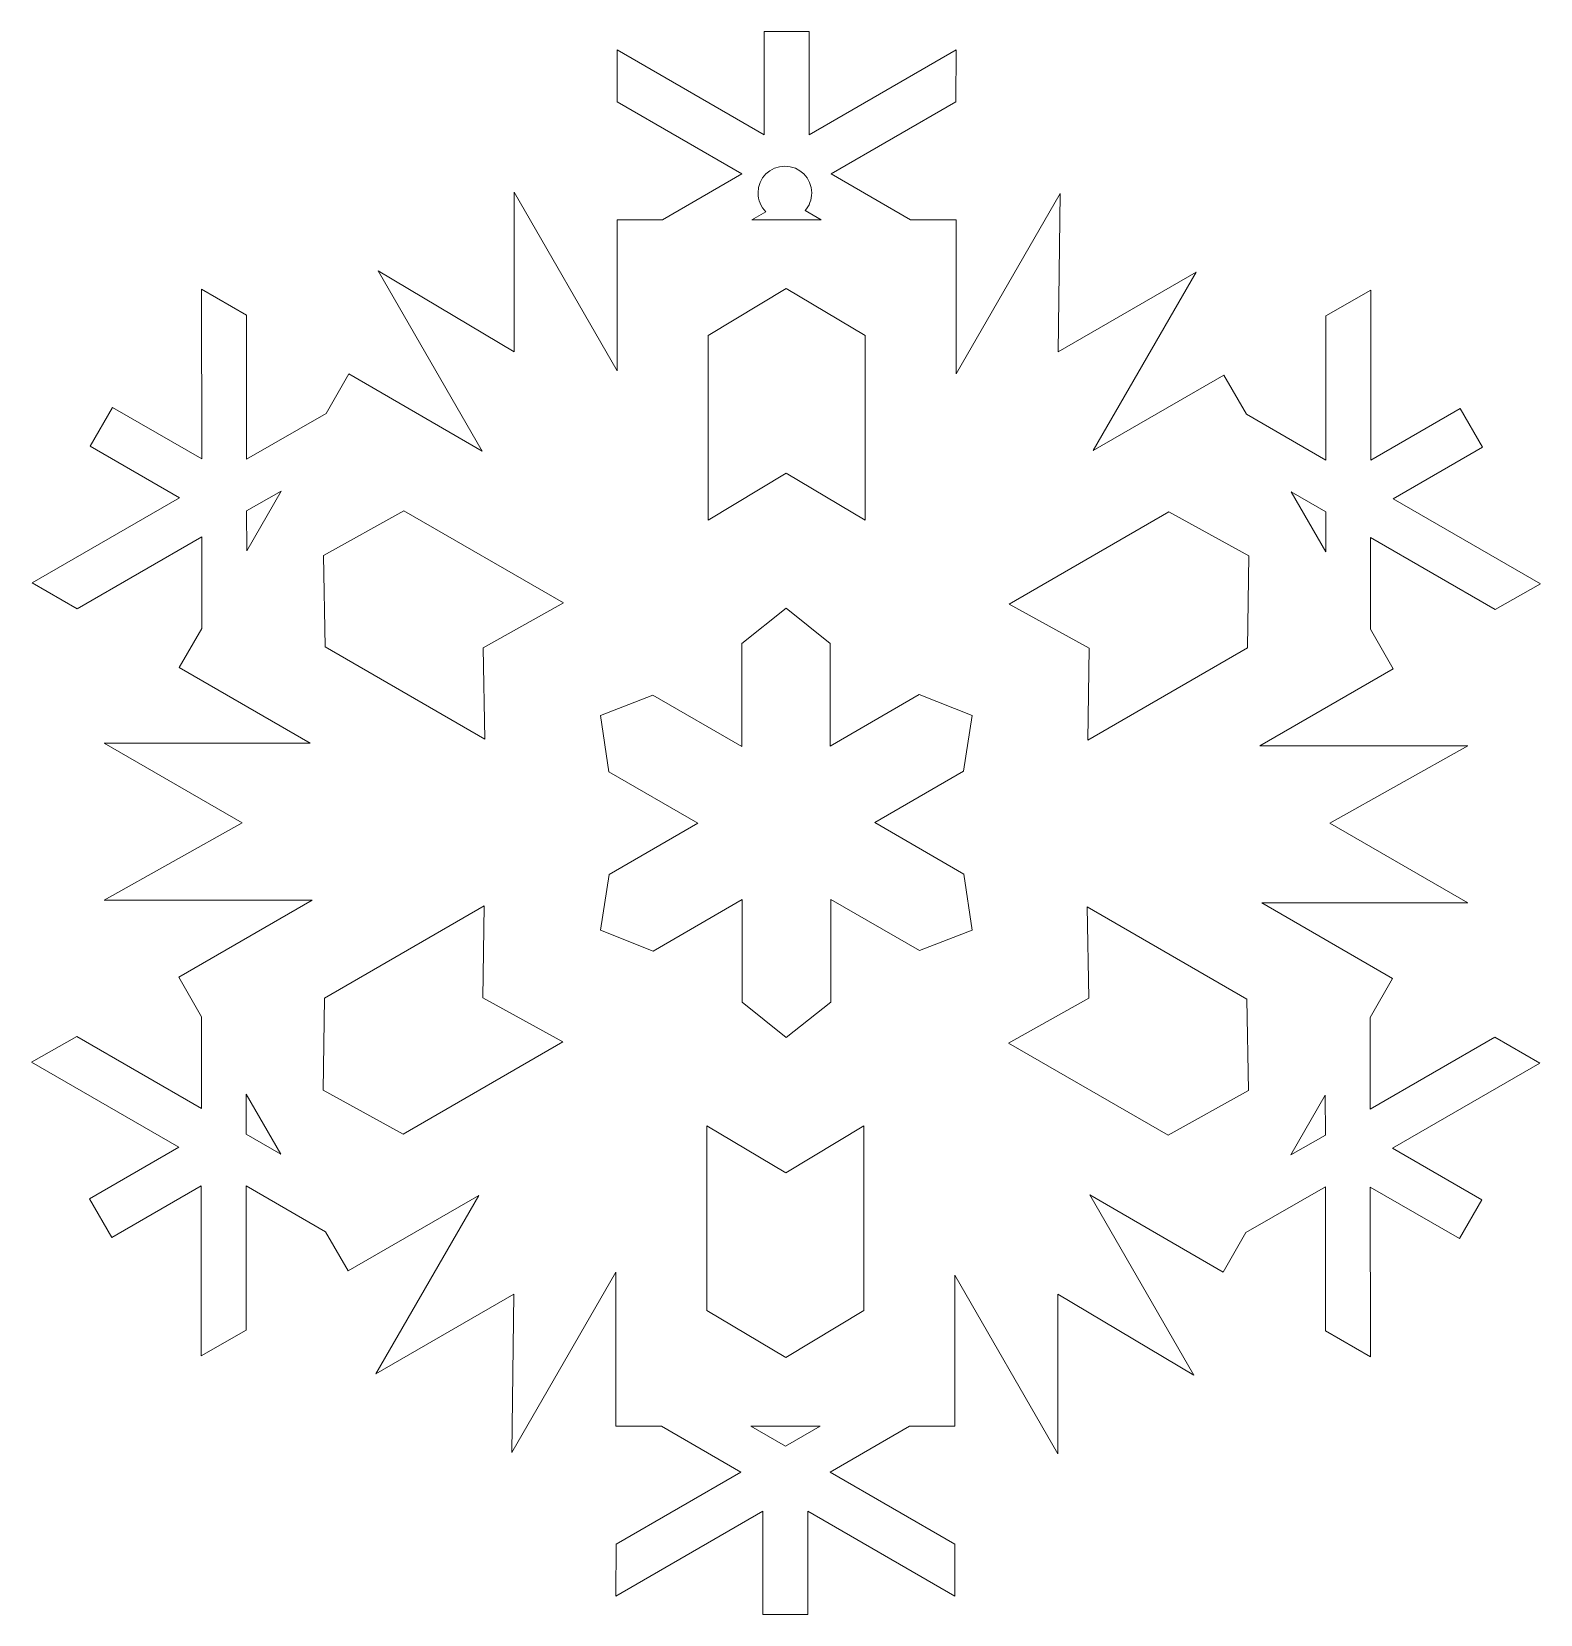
# Model space of a CAD drawing. Header units: millimetres. Extents: x -103 to 102, y -103 to 103.
# Drawn here: x 70.56 to 101.56, y 27.22 to 59.73 of the extents above; entities that cross this region are included whole.
import ezdxf

# ---------------------------------------------------------------- set-up
doc = ezdxf.new("R2010")
doc.units = ezdxf.units.MM
doc.header["$MEASUREMENT"] = 0
doc.layers.add('layer 1', color=7, linetype='Continuous')

msp = doc.modelspace()

# ---------------------------------------------------------------- linework, layer by layer
at = {"layer": 'layer 1', "color": 141, "lineweight": 9}
for points, knots in [([(100.623, 39.0725), (100.623, 39.0725), (100.623, 39.0725), (100.623, 39.0725), (100.623, 39.0725), (100.623, 39.0725), (98.0592, 37.5949), (98.0592, 37.5949), (98.0592, 37.5949), (98.0592, 37.5949), (98.0577, 39.4778), (98.0577, 39.4778), (98.0577, 39.4778), (98.0577, 39.4778), (98.5219, 40.2818), (98.5219, 40.2818), (98.5219, 40.2818), (98.5219, 40.2818), (95.8341, 41.8336), (95.8341, 41.8336), (95.8341, 41.8336), (95.8341, 41.8336), (100.0686, 41.8336), (100.0686, 41.8336), (100.0686, 41.8336), (100.0686, 41.8336), (97.2332, 43.4701), (97.2332, 43.4701), (97.2332, 43.4701), (97.2332, 43.4701), (100.0686, 45.0595), (100.0686, 45.0595), (100.0686, 45.0595), (100.0686, 45.0595), (95.794, 45.0595), (95.794, 45.0595), (95.794, 45.0595), (95.794, 45.0595), (98.5351, 46.642), (98.5351, 46.642), (98.5351, 46.642), (98.5351, 46.642), (98.0679, 47.4515), (98.0679, 47.4515), (98.0679, 47.4515), (98.0679, 47.4515), (98.0694, 49.3354), (98.0694, 49.3354), (98.0694, 49.3354), (98.0694, 49.3354), (100.6314, 47.8597), (100.6314, 47.8597), (100.6314, 47.8597), (100.6314, 47.8597), (101.5566, 48.3884), (101.5566, 48.3884), (101.5566, 48.3884), (101.5566, 48.3884), (98.5344, 50.1301), (98.5344, 50.1301), (98.5344, 50.1301), (98.5344, 50.1301), (100.3697, 51.1897), (100.3697, 51.1897), (100.3697, 51.1897), (100.3697, 51.1897), (99.909, 51.988), (99.909, 51.988), (99.909, 51.988), (99.909, 51.988), (98.0709, 50.9267), (98.0709, 50.9267), (98.0709, 50.9267), (98.0709, 50.9267), (98.0739, 54.4205), (98.0739, 54.4205), (98.0739, 54.4205), (98.0739, 54.4205), (97.151, 53.8877), (97.151, 53.8877), (97.151, 53.8877), (97.151, 53.8877), (97.1488, 50.9288), (97.1488, 50.9288), (97.1488, 50.9288), (97.1488, 50.9288), (95.5174, 51.8689), (95.5174, 51.8689), (95.5174, 51.8689), (95.5174, 51.8689), (95.0532, 52.6729), (95.0532, 52.6729), (95.0532, 52.6729), (95.0532, 52.6729), (92.3654, 51.1211), (92.3654, 51.1211), (92.3654, 51.1211), (92.3654, 51.1211), (94.4826, 54.7882), (94.4826, 54.7882), (94.4826, 54.7882), (94.4826, 54.7882), (91.6475, 53.151), (91.6475, 53.151), (91.6475, 53.151), (91.6475, 53.151), (91.6889, 56.4013), (91.6889, 56.4013), (91.6889, 56.4013), (91.6889, 56.4013), (89.5516, 52.6993), (89.5516, 52.6993), (89.5516, 52.6993), (89.5516, 52.6993), (89.5516, 55.8644), (89.5516, 55.8644), (89.5516, 55.8644), (89.5516, 55.8644), (88.6168, 55.8644), (88.6168, 55.8644), (88.6168, 55.8644), (88.6168, 55.8644), (86.9863, 56.8077), (86.9863, 56.8077), (86.9863, 56.8077), (86.9863, 56.8077), (89.5451, 58.2885), (89.5451, 58.2885), (89.5451, 58.2885), (89.5451, 58.2885), (89.55, 59.3541), (89.55, 59.3541), (89.55, 59.3541), (89.55, 59.3541), (86.5305, 57.6077), (86.5305, 57.6077), (86.5305, 57.6077), (86.5305, 57.6077), (86.5305, 59.727), (86.5305, 59.727), (86.5305, 59.727), (86.5305, 59.727), (85.609, 59.727), (85.609, 59.727), (85.609, 59.727), (85.609, 59.727), (85.609, 57.6046), (85.609, 57.6046), (85.609, 57.6046), (85.609, 57.6046), (82.5847, 59.3541), (82.5847, 59.3541), (82.5847, 59.3541), (82.5847, 59.3541), (82.5847, 58.2885), (82.5847, 58.2885), (82.5847, 58.2885), (82.5847, 58.2885), (85.1461, 56.807), (85.1461, 56.807), (85.1461, 56.807), (85.1461, 56.807), (83.5163, 55.8644), (83.5163, 55.8644), (83.5163, 55.8644), (83.5163, 55.8644), (82.5879, 55.8644), (82.5879, 55.8644), (82.5879, 55.8644), (82.5879, 55.8644), (82.5879, 52.7608), (82.5879, 52.7608), (82.5879, 52.7608), (82.5879, 52.7608), (80.4707, 56.4279), (80.4707, 56.4279), (80.4707, 56.4279), (80.4707, 56.4279), (80.4711, 53.1541), (80.4711, 53.1541), (80.4711, 53.1541), (80.4711, 53.1541), (77.6771, 54.8149), (77.6771, 54.8149), (77.6771, 54.8149), (77.6771, 54.8149), (79.8144, 51.113), (79.8144, 51.113), (79.8144, 51.113), (79.8144, 51.113), (77.0732, 52.6955), (77.0732, 52.6955), (77.0732, 52.6955), (77.0732, 52.6955), (76.6059, 51.8861), (76.6059, 51.8861), (76.6059, 51.8861), (76.6059, 51.8861), (74.9735, 50.9457), (74.9735, 50.9457), (74.9735, 50.9457), (74.9735, 50.9457), (74.9705, 53.9022), (74.9705, 53.9022), (74.9705, 53.9022), (74.9705, 53.9022), (74.05, 54.4391), (74.05, 54.4391), (74.05, 54.4391), (74.05, 54.4391), (74.0527, 50.951), (74.0527, 50.951), (74.0527, 50.951), (74.0527, 50.951), (72.2175, 52.0106), (72.2175, 52.0106), (72.2175, 52.0106), (72.2175, 52.0106), (71.7565, 51.2125), (71.7565, 51.2125), (71.7565, 51.2125), (71.7565, 51.2125), (73.5947, 50.1513), (73.5947, 50.1513), (73.5947, 50.1513), (73.5947, 50.1513), (70.5674, 48.407), (70.5674, 48.407), (70.5674, 48.407), (70.5674, 48.407), (71.4904, 47.8741), (71.4904, 47.8741), (71.4904, 47.8741), (71.4904, 47.8741), (74.054, 49.3517), (74.054, 49.3517), (74.054, 49.3517), (74.054, 49.3517), (74.0555, 47.4689), (74.0555, 47.4689), (74.0555, 47.4689), (74.0555, 47.4689), (73.5912, 46.6648), (73.5912, 46.6648), (73.5912, 46.6648), (73.5912, 46.6648), (76.2791, 45.113), (76.2791, 45.113), (76.2791, 45.113), (76.2791, 45.113), (72.0446, 45.113), (72.0446, 45.113), (72.0446, 45.113), (72.0446, 45.113), (74.88, 43.4765), (74.88, 43.4765), (74.88, 43.4765), (74.88, 43.4765), (72.0446, 41.8871), (72.0446, 41.8871), (72.0446, 41.8871), (72.0446, 41.8871), (76.3193, 41.8871), (76.3193, 41.8871), (76.3193, 41.8871), (76.3193, 41.8871), (73.578, 40.3046), (73.578, 40.3046), (73.578, 40.3046), (73.578, 40.3046), (74.0454, 39.4952), (74.0454, 39.4952), (74.0454, 39.4952), (74.0454, 39.4952), (74.0438, 37.6112), (74.0438, 37.6112), (74.0438, 37.6112), (74.0438, 37.6112), (71.4819, 39.0869), (71.4819, 39.0869), (71.4819, 39.0869), (71.4819, 39.0869), (70.5566, 38.5582), (70.5566, 38.5582), (70.5566, 38.5582), (70.5566, 38.5582), (73.5787, 36.8165), (73.5787, 36.8165), (73.5787, 36.8165), (73.5787, 36.8165), (71.7435, 35.7569), (71.7435, 35.7569), (71.7435, 35.7569), (71.7435, 35.7569), (72.2042, 34.9586), (72.2042, 34.9586), (72.2042, 34.9586), (72.2042, 34.9586), (74.0423, 36.0198), (74.0423, 36.0198), (74.0423, 36.0198), (74.0423, 36.0198), (74.0393, 32.526), (74.0393, 32.526), (74.0393, 32.526), (74.0393, 32.526), (74.9621, 33.0588), (74.9621, 33.0588), (74.9621, 33.0588), (74.9621, 33.0588), (74.9644, 36.0179), (74.9644, 36.0179), (74.9644, 36.0179), (74.9644, 36.0179), (76.5958, 35.0777), (76.5958, 35.0777), (76.5958, 35.0777), (76.5958, 35.0777), (77.06, 34.2738), (77.06, 34.2738), (77.06, 34.2738), (77.06, 34.2738), (79.7478, 35.8255), (79.7478, 35.8255), (79.7478, 35.8255), (79.7478, 35.8255), (77.6305, 32.1584), (77.6305, 32.1584), (77.6305, 32.1584), (77.6305, 32.1584), (80.4656, 33.7957), (80.4656, 33.7957), (80.4656, 33.7957), (80.4656, 33.7957), (80.4243, 30.5454), (80.4243, 30.5454), (80.4243, 30.5454), (80.4243, 30.5454), (82.5616, 34.2475), (82.5616, 34.2475), (82.5616, 34.2475), (82.5616, 34.2475), (82.5616, 31.0822), (82.5616, 31.0822), (82.5616, 31.0822), (82.5616, 31.0822), (83.4962, 31.0822), (83.4962, 31.0822), (83.4962, 31.0822), (83.4962, 31.0822), (85.1268, 30.1387), (85.1268, 30.1387), (85.1268, 30.1387), (85.1268, 30.1387), (82.5679, 28.658), (82.5679, 28.658), (82.5679, 28.658), (82.5679, 28.658), (82.5632, 27.5922), (82.5632, 27.5922), (82.5632, 27.5922), (82.5632, 27.5922), (85.5826, 29.3387), (85.5826, 29.3387), (85.5826, 29.3387), (85.5826, 29.3387), (85.5826, 27.2194), (85.5826, 27.2194), (85.5826, 27.2194), (85.5826, 27.2194), (86.5042, 27.2194), (86.5042, 27.2194), (86.5042, 27.2194), (86.5042, 27.2194), (86.5042, 29.3419), (86.5042, 29.3419), (86.5042, 29.3419), (86.5042, 29.3419), (89.5285, 27.5924), (89.5285, 27.5924), (89.5285, 27.5924), (89.5285, 27.5924), (89.5285, 28.658), (89.5285, 28.658), (89.5285, 28.658), (89.5285, 28.658), (86.967, 30.1395), (86.967, 30.1395), (86.967, 30.1395), (86.967, 30.1395), (88.5969, 31.0822), (88.5969, 31.0822), (88.5969, 31.0822), (88.5969, 31.0822), (89.5253, 31.0822), (89.5253, 31.0822), (89.5253, 31.0822), (89.5253, 31.0822), (89.5253, 34.1858), (89.5253, 34.1858), (89.5253, 34.1858), (89.5253, 34.1858), (91.6425, 30.5187), (91.6425, 30.5187), (91.6425, 30.5187), (91.6425, 30.5187), (91.6421, 33.7925), (91.6421, 33.7925), (91.6421, 33.7925), (91.6421, 33.7925), (94.4362, 32.1315), (94.4362, 32.1315), (94.4362, 32.1315), (94.4362, 32.1315), (92.2989, 35.8335), (92.2989, 35.8335), (92.2989, 35.8335), (92.2989, 35.8335), (95.0401, 34.2509), (95.0401, 34.2509), (95.0401, 34.2509), (95.0401, 34.2509), (95.5074, 35.0603), (95.5074, 35.0603), (95.5074, 35.0603), (95.5074, 35.0603), (97.1397, 36.0009), (97.1397, 36.0009), (97.1397, 36.0009), (97.1397, 36.0009), (97.1427, 33.0444), (97.1427, 33.0444), (97.1427, 33.0444), (97.1427, 33.0444), (98.0632, 32.5073), (98.0632, 32.5073), (98.0632, 32.5073), (98.0632, 32.5073), (98.0604, 35.9955), (98.0604, 35.9955), (98.0604, 35.9955), (98.0604, 35.9955), (99.8958, 34.9359), (99.8958, 34.9359), (99.8958, 34.9359), (99.8958, 34.9359), (100.3567, 35.734), (100.3567, 35.734), (100.3567, 35.734), (100.3567, 35.734), (98.5185, 36.7953), (98.5185, 36.7953), (98.5185, 36.7953), (98.5185, 36.7953), (101.5459, 38.5397), (101.5459, 38.5397), (101.5459, 38.5397), (101.5459, 38.5397), (100.623, 39.0725), (100.623, 39.0725)], [0, 0, 0, 0, 0.0086207, 0.0086207, 0.0086207, 0.0086207, 0.0172414, 0.0172414, 0.0172414, 0.0172414, 0.0258621, 0.0258621, 0.0258621, 0.0258621, 0.0344828, 0.0344828, 0.0344828, 0.0344828, 0.0431034, 0.0431034, 0.0431034, 0.0431034, 0.0517241, 0.0517241, 0.0517241, 0.0517241, 0.0603448, 0.0603448, 0.0603448, 0.0603448, 0.0689655, 0.0689655, 0.0689655, 0.0689655, 0.0775862, 0.0775862, 0.0775862, 0.0775862, 0.0862069, 0.0862069, 0.0862069, 0.0862069, 0.0948276, 0.0948276, 0.0948276, 0.0948276, 0.1034483, 0.1034483, 0.1034483, 0.1034483, 0.112069, 0.112069, 0.112069, 0.112069, 0.1206897, 0.1206897, 0.1206897, 0.1206897, 0.1293103, 0.1293103, 0.1293103, 0.1293103, 0.137931, 0.137931, 0.137931, 0.137931, 0.1465517, 0.1465517, 0.1465517, 0.1465517, 0.1551724, 0.1551724, 0.1551724, 0.1551724, 0.1637931, 0.1637931, 0.1637931, 0.1637931, 0.1724138, 0.1724138, 0.1724138, 0.1724138, 0.1810345, 0.1810345, 0.1810345, 0.1810345, 0.1896552, 0.1896552, 0.1896552, 0.1896552, 0.1982759, 0.1982759, 0.1982759, 0.1982759, 0.2068966, 0.2068966, 0.2068966, 0.2068966, 0.2155172, 0.2155172, 0.2155172, 0.2155172, 0.2241379, 0.2241379, 0.2241379, 0.2241379, 0.2327586, 0.2327586, 0.2327586, 0.2327586, 0.2413793, 0.2413793, 0.2413793, 0.2413793, 0.25, 0.25, 0.25, 0.25, 0.2586207, 0.2586207, 0.2586207, 0.2586207, 0.2672414, 0.2672414, 0.2672414, 0.2672414, 0.2758621, 0.2758621, 0.2758621, 0.2758621, 0.2844828, 0.2844828, 0.2844828, 0.2844828, 0.2931034, 0.2931034, 0.2931034, 0.2931034, 0.3017241, 0.3017241, 0.3017241, 0.3017241, 0.3103448, 0.3103448, 0.3103448, 0.3103448, 0.3189655, 0.3189655, 0.3189655, 0.3189655, 0.3275862, 0.3275862, 0.3275862, 0.3275862, 0.3362069, 0.3362069, 0.3362069, 0.3362069, 0.3448276, 0.3448276, 0.3448276, 0.3448276, 0.3534483, 0.3534483, 0.3534483, 0.3534483, 0.362069, 0.362069, 0.362069, 0.362069, 0.3706897, 0.3706897, 0.3706897, 0.3706897, 0.3793103, 0.3793103, 0.3793103, 0.3793103, 0.387931, 0.387931, 0.387931, 0.387931, 0.3965517, 0.3965517, 0.3965517, 0.3965517, 0.4051724, 0.4051724, 0.4051724, 0.4051724, 0.4137931, 0.4137931, 0.4137931, 0.4137931, 0.4224138, 0.4224138, 0.4224138, 0.4224138, 0.4310345, 0.4310345, 0.4310345, 0.4310345, 0.4396552, 0.4396552, 0.4396552, 0.4396552, 0.4482759, 0.4482759, 0.4482759, 0.4482759, 0.4568966, 0.4568966, 0.4568966, 0.4568966, 0.4655172, 0.4655172, 0.4655172, 0.4655172, 0.4741379, 0.4741379, 0.4741379, 0.4741379, 0.4827586, 0.4827586, 0.4827586, 0.4827586, 0.4913793, 0.4913793, 0.4913793, 0.4913793, 0.5, 0.5, 0.5, 0.5, 0.5086207, 0.5086207, 0.5086207, 0.5086207, 0.5172414, 0.5172414, 0.5172414, 0.5172414, 0.5258621, 0.5258621, 0.5258621, 0.5258621, 0.5344828, 0.5344828, 0.5344828, 0.5344828, 0.5431034, 0.5431034, 0.5431034, 0.5431034, 0.5517241, 0.5517241, 0.5517241, 0.5517241, 0.5603448, 0.5603448, 0.5603448, 0.5603448, 0.5689655, 0.5689655, 0.5689655, 0.5689655, 0.5775862, 0.5775862, 0.5775862, 0.5775862, 0.5862069, 0.5862069, 0.5862069, 0.5862069, 0.5948276, 0.5948276, 0.5948276, 0.5948276, 0.6034483, 0.6034483, 0.6034483, 0.6034483, 0.612069, 0.612069, 0.612069, 0.612069, 0.6206897, 0.6206897, 0.6206897, 0.6206897, 0.6293103, 0.6293103, 0.6293103, 0.6293103, 0.637931, 0.637931, 0.637931, 0.637931, 0.6465517, 0.6465517, 0.6465517, 0.6465517, 0.6551724, 0.6551724, 0.6551724, 0.6551724, 0.6637931, 0.6637931, 0.6637931, 0.6637931, 0.6724138, 0.6724138, 0.6724138, 0.6724138, 0.6810345, 0.6810345, 0.6810345, 0.6810345, 0.6896552, 0.6896552, 0.6896552, 0.6896552, 0.6982759, 0.6982759, 0.6982759, 0.6982759, 0.7068966, 0.7068966, 0.7068966, 0.7068966, 0.7155172, 0.7155172, 0.7155172, 0.7155172, 0.7241379, 0.7241379, 0.7241379, 0.7241379, 0.7327586, 0.7327586, 0.7327586, 0.7327586, 0.7413793, 0.7413793, 0.7413793, 0.7413793, 0.75, 0.75, 0.75, 0.75, 0.7586207, 0.7586207, 0.7586207, 0.7586207, 0.7672414, 0.7672414, 0.7672414, 0.7672414, 0.7758621, 0.7758621, 0.7758621, 0.7758621, 0.7844828, 0.7844828, 0.7844828, 0.7844828, 0.7931034, 0.7931034, 0.7931034, 0.7931034, 0.8017241, 0.8017241, 0.8017241, 0.8017241, 0.8103448, 0.8103448, 0.8103448, 0.8103448, 0.8189655, 0.8189655, 0.8189655, 0.8189655, 0.8275862, 0.8275862, 0.8275862, 0.8275862, 0.8362069, 0.8362069, 0.8362069, 0.8362069, 0.8448276, 0.8448276, 0.8448276, 0.8448276, 0.8534483, 0.8534483, 0.8534483, 0.8534483, 0.862069, 0.862069, 0.862069, 0.862069, 0.8706897, 0.8706897, 0.8706897, 0.8706897, 0.8793103, 0.8793103, 0.8793103, 0.8793103, 0.887931, 0.887931, 0.887931, 0.887931, 0.8965517, 0.8965517, 0.8965517, 0.8965517, 0.9051724, 0.9051724, 0.9051724, 0.9051724, 0.9137931, 0.9137931, 0.9137931, 0.9137931, 0.9224138, 0.9224138, 0.9224138, 0.9224138, 0.9310345, 0.9310345, 0.9310345, 0.9310345, 0.9396552, 0.9396552, 0.9396552, 0.9396552, 0.9482759, 0.9482759, 0.9482759, 0.9482759, 0.9568966, 0.9568966, 0.9568966, 0.9568966, 0.9655172, 0.9655172, 0.9655172, 0.9655172, 0.9741379, 0.9741379, 0.9741379, 0.9741379, 0.9827586, 0.9827586, 0.9827586, 0.9827586, 1, 1, 1, 1]), ([(86.4507, 56.0525), (86.4507, 56.0525), (86.776, 55.8644), (86.776, 55.8644), (86.776, 55.8644), (86.776, 55.8644), (86.0817, 55.8644), (86.0817, 55.8644), (86.0817, 55.8644), (86.066, 55.863), (86.0501, 55.8622), (86.0341, 55.8622), (86.0341, 55.8622), (86.018, 55.8622), (86.0021, 55.863), (85.9864, 55.8644), (85.9864, 55.8644), (85.9864, 55.8644), (85.3561, 55.8644), (85.3561, 55.8644), (85.3561, 55.8644), (85.3561, 55.8644), (85.6396, 56.0284), (85.6396, 56.0284), (85.6396, 56.0284), (85.5426, 56.1277), (85.4828, 56.2637), (85.4828, 56.4135), (85.4828, 56.4135), (85.4828, 56.718), (85.7295, 56.9648), (86.0341, 56.9648), (86.0341, 56.9648), (86.3386, 56.9648), (86.5854, 56.718), (86.5854, 56.4135), (86.5854, 56.4135), (86.5854, 56.2755), (86.5346, 56.1492), (86.4507, 56.0525)], [0, 0, 0, 0, 0.0909091, 0.0909091, 0.0909091, 0.0909091, 0.1818182, 0.1818182, 0.1818182, 0.1818182, 0.2727273, 0.2727273, 0.2727273, 0.2727273, 0.3636364, 0.3636364, 0.3636364, 0.3636364, 0.4545455, 0.4545455, 0.4545455, 0.4545455, 0.5454545, 0.5454545, 0.5454545, 0.5454545, 0.6363636, 0.6363636, 0.6363636, 0.6363636, 0.7272727, 0.7272727, 0.7272727, 0.7272727, 0.8181818, 0.8181818, 0.8181818, 0.8181818, 1, 1, 1, 1]), ([(84.4568, 49.6942), (84.4568, 49.6942), (84.4568, 53.4833), (84.4568, 53.4833), (84.4568, 53.4833), (84.4568, 53.4833), (86.0602, 54.4498), (86.0602, 54.4498), (86.0602, 54.4498), (86.0602, 54.4498), (87.6826, 53.4833), (87.6826, 53.4833), (87.6826, 53.4833), (87.6826, 53.4833), (87.6826, 49.6942), (87.6826, 49.6942), (87.6826, 49.6942), (87.6826, 49.6942), (86.0634, 50.6607), (86.0634, 50.6607), (86.0634, 50.6607), (86.0634, 50.6607), (84.4568, 49.6942), (84.4568, 49.6942)], [0, 0, 0, 0, 0.1428571, 0.1428571, 0.1428571, 0.1428571, 0.2857143, 0.2857143, 0.2857143, 0.2857143, 0.4285714, 0.4285714, 0.4285714, 0.4285714, 0.5714286, 0.5714286, 0.5714286, 0.5714286, 0.7142857, 0.7142857, 0.7142857, 0.7142857, 1, 1, 1, 1]), ([(74.9747, 49.8822), (74.9747, 49.8822), (74.9747, 49.8822), (74.9747, 49.8822), (74.9747, 49.8822), (74.9747, 49.8822), (75.6853, 50.2918), (75.6853, 50.2918), (75.6853, 50.2918), (75.6853, 50.2918), (74.9755, 49.0621), (74.9755, 49.0621), (74.9755, 49.0621), (74.9755, 49.0621), (74.9747, 49.8822), (74.9747, 49.8822)], [0, 0, 0, 0, 0.2, 0.2, 0.2, 0.2, 0.4, 0.4, 0.4, 0.4, 0.6, 0.6, 0.6, 0.6, 1, 1, 1, 1]), ([(97.1478, 49.8662), (97.1478, 49.8662), (97.1478, 49.8662), (97.1478, 49.8662), (97.1478, 49.8662), (97.1478, 49.8662), (97.1474, 49.0459), (97.1474, 49.0459), (97.1474, 49.0459), (97.1474, 49.0459), (96.4373, 50.2755), (96.4373, 50.2755), (96.4373, 50.2755), (96.4373, 50.2755), (97.1478, 49.8662), (97.1478, 49.8662)], [0, 0, 0, 0, 0.2, 0.2, 0.2, 0.2, 0.4, 0.4, 0.4, 0.4, 0.6, 0.6, 0.6, 0.6, 1, 1, 1, 1]), ([(79.8692, 45.1983), (79.8692, 45.1983), (79.8692, 45.1983), (79.8692, 45.1983), (79.8692, 45.1983), (79.8692, 45.1983), (76.5877, 47.0929), (76.5877, 47.0929), (76.5877, 47.0929), (76.5877, 47.0929), (76.5524, 48.9646), (76.5524, 48.9646), (76.5524, 48.9646), (76.5524, 48.9646), (78.2008, 49.8866), (78.2008, 49.8866), (78.2008, 49.8866), (78.2008, 49.8866), (81.4821, 47.992), (81.4821, 47.992), (81.4821, 47.992), (81.4821, 47.992), (79.8354, 47.0728), (79.8354, 47.0728), (79.8354, 47.0728), (79.8354, 47.0728), (79.8692, 45.1983), (79.8692, 45.1983)], [0, 0, 0, 0, 0.125, 0.125, 0.125, 0.125, 0.25, 0.25, 0.25, 0.25, 0.375, 0.375, 0.375, 0.375, 0.5, 0.5, 0.5, 0.5, 0.625, 0.625, 0.625, 0.625, 0.75, 0.75, 0.75, 0.75, 1, 1, 1, 1]), ([(90.6442, 47.9693), (90.6442, 47.9693), (90.6442, 47.9693), (90.6442, 47.9693), (90.6442, 47.9693), (90.6442, 47.9693), (93.9257, 49.8638), (93.9257, 49.8638), (93.9257, 49.8638), (93.9257, 49.8638), (95.5644, 48.9586), (95.5644, 48.9586), (95.5644, 48.9586), (95.5644, 48.9586), (95.5387, 47.0701), (95.5387, 47.0701), (95.5387, 47.0701), (95.5387, 47.0701), (92.2571, 45.1755), (92.2571, 45.1755), (92.2571, 45.1755), (92.2571, 45.1755), (92.2844, 47.0612), (92.2844, 47.0612), (92.2844, 47.0612), (92.2844, 47.0612), (90.6442, 47.9693), (90.6442, 47.9693)], [0, 0, 0, 0, 0.125, 0.125, 0.125, 0.125, 0.25, 0.25, 0.25, 0.25, 0.375, 0.375, 0.375, 0.375, 0.5, 0.5, 0.5, 0.5, 0.625, 0.625, 0.625, 0.625, 0.75, 0.75, 0.75, 0.75, 1, 1, 1, 1]), ([(88.7997, 40.8514), (88.7997, 40.8514), (88.7997, 40.8514), (88.7997, 40.8514), (88.7997, 40.8514), (88.7997, 40.8514), (86.9754, 41.9047), (86.9754, 41.9047), (86.9754, 41.9047), (86.9754, 41.9047), (86.9754, 39.7927), (86.9754, 39.7927), (86.9754, 39.7927), (86.9754, 39.7927), (86.0634, 39.0662), (86.0634, 39.0662), (86.0634, 39.0662), (86.0634, 39.0662), (85.1577, 39.7927), (85.1577, 39.7927), (85.1577, 39.7927), (85.1577, 39.7927), (85.1577, 41.8992), (85.1577, 41.8992), (85.1577, 41.8992), (85.1577, 41.8992), (83.3286, 40.8431), (83.3286, 40.8431), (83.3286, 40.8431), (83.3286, 40.8431), (82.2435, 41.2698), (82.2435, 41.2698), (82.2435, 41.2698), (82.2435, 41.2698), (82.4198, 42.4174), (82.4198, 42.4174), (82.4198, 42.4174), (82.4198, 42.4174), (84.244, 43.4707), (84.244, 43.4707), (84.244, 43.4707), (84.244, 43.4707), (82.415, 44.5267), (82.415, 44.5267), (82.415, 44.5267), (82.415, 44.5267), (82.2419, 45.6797), (82.2419, 45.6797), (82.2419, 45.6797), (82.2419, 45.6797), (83.3238, 46.1008), (83.3238, 46.1008), (83.3238, 46.1008), (83.3238, 46.1008), (85.148, 45.0476), (85.148, 45.0476), (85.148, 45.0476), (85.148, 45.0476), (85.148, 47.1596), (85.148, 47.1596), (85.148, 47.1596), (85.148, 47.1596), (86.0602, 47.886), (86.0602, 47.886), (86.0602, 47.886), (86.0602, 47.886), (86.9658, 47.1596), (86.9658, 47.1596), (86.9658, 47.1596), (86.9658, 47.1596), (86.9658, 45.0531), (86.9658, 45.0531), (86.9658, 45.0531), (86.9658, 45.0531), (88.795, 46.1092), (88.795, 46.1092), (88.795, 46.1092), (88.795, 46.1092), (89.88, 45.6826), (89.88, 45.6826), (89.88, 45.6826), (89.88, 45.6826), (89.7038, 44.535), (89.7038, 44.535), (89.7038, 44.535), (89.7038, 44.535), (87.8795, 43.4816), (87.8795, 43.4816), (87.8795, 43.4816), (87.8795, 43.4816), (89.7086, 42.4256), (89.7086, 42.4256), (89.7086, 42.4256), (89.7086, 42.4256), (89.8817, 41.2726), (89.8817, 41.2726), (89.8817, 41.2726), (89.8817, 41.2726), (88.7997, 40.8514), (88.7997, 40.8514)], [0, 0, 0, 0, 0.0384615, 0.0384615, 0.0384615, 0.0384615, 0.0769231, 0.0769231, 0.0769231, 0.0769231, 0.1153846, 0.1153846, 0.1153846, 0.1153846, 0.1538462, 0.1538462, 0.1538462, 0.1538462, 0.1923077, 0.1923077, 0.1923077, 0.1923077, 0.2307692, 0.2307692, 0.2307692, 0.2307692, 0.2692308, 0.2692308, 0.2692308, 0.2692308, 0.3076923, 0.3076923, 0.3076923, 0.3076923, 0.3461538, 0.3461538, 0.3461538, 0.3461538, 0.3846154, 0.3846154, 0.3846154, 0.3846154, 0.4230769, 0.4230769, 0.4230769, 0.4230769, 0.4615385, 0.4615385, 0.4615385, 0.4615385, 0.5, 0.5, 0.5, 0.5, 0.5384615, 0.5384615, 0.5384615, 0.5384615, 0.5769231, 0.5769231, 0.5769231, 0.5769231, 0.6153846, 0.6153846, 0.6153846, 0.6153846, 0.6538462, 0.6538462, 0.6538462, 0.6538462, 0.6923077, 0.6923077, 0.6923077, 0.6923077, 0.7307692, 0.7307692, 0.7307692, 0.7307692, 0.7692308, 0.7692308, 0.7692308, 0.7692308, 0.8076923, 0.8076923, 0.8076923, 0.8076923, 0.8461538, 0.8461538, 0.8461538, 0.8461538, 0.8846154, 0.8846154, 0.8846154, 0.8846154, 0.9230769, 0.9230769, 0.9230769, 0.9230769, 1, 1, 1, 1]), ([(81.4689, 38.9773), (81.4689, 38.9773), (81.4689, 38.9773), (81.4689, 38.9773), (81.4689, 38.9773), (81.4689, 38.9773), (78.1875, 37.0828), (78.1875, 37.0828), (78.1875, 37.0828), (78.1875, 37.0828), (76.5488, 37.9881), (76.5488, 37.9881), (76.5488, 37.9881), (76.5488, 37.9881), (76.5745, 39.8765), (76.5745, 39.8765), (76.5745, 39.8765), (76.5745, 39.8765), (79.8559, 41.7711), (79.8559, 41.7711), (79.8559, 41.7711), (79.8559, 41.7711), (79.8288, 39.8854), (79.8288, 39.8854), (79.8288, 39.8854), (79.8288, 39.8854), (81.4689, 38.9773), (81.4689, 38.9773)], [0, 0, 0, 0, 0.125, 0.125, 0.125, 0.125, 0.25, 0.25, 0.25, 0.25, 0.375, 0.375, 0.375, 0.375, 0.5, 0.5, 0.5, 0.5, 0.625, 0.625, 0.625, 0.625, 0.75, 0.75, 0.75, 0.75, 1, 1, 1, 1]), ([(92.244, 41.7483), (92.244, 41.7483), (92.244, 41.7483), (92.244, 41.7483), (92.244, 41.7483), (92.244, 41.7483), (95.5254, 39.8536), (95.5254, 39.8536), (95.5254, 39.8536), (95.5254, 39.8536), (95.5608, 37.982), (95.5608, 37.982), (95.5608, 37.982), (95.5608, 37.982), (93.9124, 37.0601), (93.9124, 37.0601), (93.9124, 37.0601), (93.9124, 37.0601), (90.6311, 38.9545), (90.6311, 38.9545), (90.6311, 38.9545), (90.6311, 38.9545), (92.2778, 39.8736), (92.2778, 39.8736), (92.2778, 39.8736), (92.2778, 39.8736), (92.244, 41.7483), (92.244, 41.7483)], [0, 0, 0, 0, 0.125, 0.125, 0.125, 0.125, 0.25, 0.25, 0.25, 0.25, 0.375, 0.375, 0.375, 0.375, 0.5, 0.5, 0.5, 0.5, 0.625, 0.625, 0.625, 0.625, 0.75, 0.75, 0.75, 0.75, 1, 1, 1, 1]), ([(74.9653, 37.0804), (74.9653, 37.0804), (74.9653, 37.0804), (74.9653, 37.0804), (74.9653, 37.0804), (74.9653, 37.0804), (74.9658, 37.9008), (74.9658, 37.9008), (74.9658, 37.9008), (74.9658, 37.9008), (75.6759, 36.6712), (75.6759, 36.6712), (75.6759, 36.6712), (75.6759, 36.6712), (74.9653, 37.0804), (74.9653, 37.0804)], [0, 0, 0, 0, 0.2, 0.2, 0.2, 0.2, 0.4, 0.4, 0.4, 0.4, 0.6, 0.6, 0.6, 0.6, 1, 1, 1, 1]), ([(97.1386, 37.0644), (97.1386, 37.0644), (97.1386, 37.0644), (97.1386, 37.0644), (97.1386, 37.0644), (97.1386, 37.0644), (96.4279, 36.6547), (96.4279, 36.6547), (96.4279, 36.6547), (96.4279, 36.6547), (97.1378, 37.8843), (97.1378, 37.8843), (97.1378, 37.8843), (97.1378, 37.8843), (97.1386, 37.0644), (97.1386, 37.0644)], [0, 0, 0, 0, 0.2, 0.2, 0.2, 0.2, 0.4, 0.4, 0.4, 0.4, 0.6, 0.6, 0.6, 0.6, 1, 1, 1, 1]), ([(87.6563, 37.2523), (87.6563, 37.2523), (87.6563, 37.2523), (87.6563, 37.2523), (87.6563, 37.2523), (87.6563, 37.2523), (87.6563, 33.4632), (87.6563, 33.4632), (87.6563, 33.4632), (87.6563, 33.4632), (86.053, 32.4967), (86.053, 32.4967), (86.053, 32.4967), (86.053, 32.4967), (84.4304, 33.4632), (84.4304, 33.4632), (84.4304, 33.4632), (84.4304, 33.4632), (84.4304, 37.2523), (84.4304, 37.2523), (84.4304, 37.2523), (84.4304, 37.2523), (86.0498, 36.2858), (86.0498, 36.2858), (86.0498, 36.2858), (86.0498, 36.2858), (87.6563, 37.2523), (87.6563, 37.2523)], [0, 0, 0, 0, 0.125, 0.125, 0.125, 0.125, 0.25, 0.25, 0.25, 0.25, 0.375, 0.375, 0.375, 0.375, 0.5, 0.5, 0.5, 0.5, 0.625, 0.625, 0.625, 0.625, 0.75, 0.75, 0.75, 0.75, 1, 1, 1, 1]), ([(86.0473, 30.6714), (86.0473, 30.6714), (86.0473, 30.6714), (86.0473, 30.6714), (86.0473, 30.6714), (86.0473, 30.6714), (85.3372, 31.0822), (85.3372, 31.0822), (85.3372, 31.0822), (85.3372, 31.0822), (86.7571, 31.0822), (86.7571, 31.0822), (86.7571, 31.0822), (86.7571, 31.0822), (86.0473, 30.6714), (86.0473, 30.6714)], [0, 0, 0, 0, 0.2, 0.2, 0.2, 0.2, 0.4, 0.4, 0.4, 0.4, 0.6, 0.6, 0.6, 0.6, 1, 1, 1, 1])]:
    msp.add_open_spline(points, degree=3, knots=knots, dxfattribs=at)

doc.saveas('drawing.dxf')
